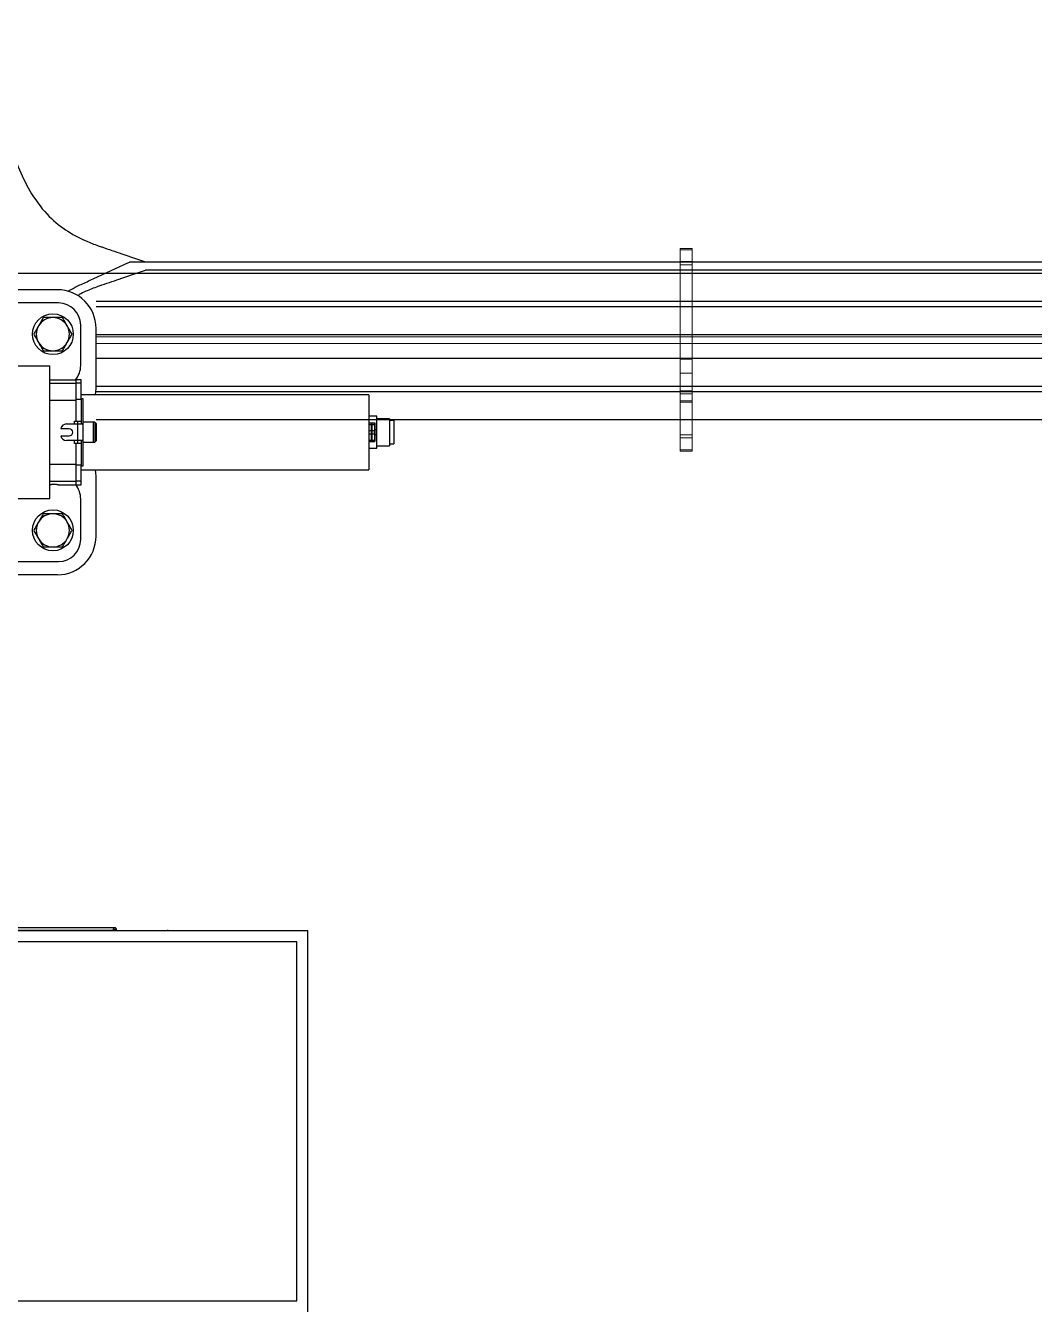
# Model space of a CAD drawing. Header units: inches. Extents: x -1851 to 6314, y -1304 to 4687.
# Drawn here: x -1801.3 to -1759.5, y 593.3 to 646.4 of the extents above; entities that cross this region are included whole.
import ezdxf

# ---------------------------------------------------------------- set-up
doc = ezdxf.new("R2010")
doc.units = ezdxf.units.IN
doc.header["$MEASUREMENT"] = 0
for name, color, linetype in [('DC FEEEDERS', 1, 'Continuous'), ('DC STRING CABLES', 30, 'Continuous'), ('E-ARRY-TABL', 9, 'Continuous'), ('WIRE MANAGEMENT', 4, 'Continuous')]:
    doc.layers.add(name, color=color, linetype=linetype)

msp = doc.modelspace()

# ---------------------------------------------------------------- linework, layer by layer
at = {"layer": 'DC FEEEDERS'}
for points in [[(-1802.81593, 636.10711), (-1568.90427, 636.10711)], [(-1798.37762, 634.94711), (-1573.39505, 634.94711)], [(-1798.37762, 634.72517), (-1573.39505, 634.72517)], [(-1798.37762, 633.56517), (-1573.39505, 633.56517)], [(-1798.37762, 632.58777), (-1573.39505, 632.58777)], [(-1798.37762, 631.42777), (-1573.39505, 631.42777)], [(-1798.37762, 631.20583), (-1573.39505, 631.20583)], [(-1798.37762, 630.04583), (-1573.39505, 630.04583)]]:
    msp.add_lwpolyline(points, dxfattribs=at)
at = {"layer": 'DC STRING CABLES', "flags": 128}
for points in [[(-1796.96579, 636.58143), (-1702.18541, 636.58143)], [(-1796.28964, 636.24897), (-1702.18541, 636.24897)]]:
    msp.add_lwpolyline(points, dxfattribs=at)
at = {"layer": 'DC STRING CABLES'}
for points, knots in [([(-1802.81593, 646.36494), (-1802.71511, 645.40175), (-1802.58016, 644.41813), (-1802.2785, 642.80082), (-1802.14506, 642.1825), (-1801.76092, 640.85915), (-1801.4941, 640.15909), (-1800.91878, 639.17687), (-1800.68117, 638.84749), (-1800.17642, 638.31202), (-1799.92127, 638.09523), (-1799.37673, 637.72799), (-1799.08784, 637.57453), (-1798.62487, 637.37156), (-1798.45729, 637.30614), (-1798.28728, 637.24635), (-1798.23676, 637.22858), (-1798.18602, 637.21131), (-1798.13528, 637.19404), (-1797.86096, 637.10066), (-1797.58664, 637.00727), (-1797.31231, 636.91389), (-1796.98677, 636.80307), (-1796.66122, 636.69225), (-1796.33567, 636.58143)], [5.15457521, 5.15457521, 5.15457521, 5.15457521, 7.98993795, 7.98993795, 9.67658056, 9.67658056, 11.68586125, 11.68586125, 12.79963808, 12.79963808, 13.7036105, 13.7036105, 14.60758292, 14.60758292, 15.10582563, 15.10582563, 15.10582563, 15.25390059, 15.25390059, 15.25390059, 16.0544781, 16.0544781, 16.0544781, 17.00455102, 17.00455102, 17.00455102, 17.00455102]), ([(-1799.50082, 635.38635), (-1799.38713, 635.45127), (-1799.2718, 635.51175), (-1799.15518, 635.56837), (-1799.08313, 635.60335), (-1799.0106, 635.63686), (-1798.93806, 635.67036), (-1798.77176, 635.74719), (-1798.60545, 635.82401), (-1798.43914, 635.90083), (-1798.19924, 636.01166), (-1797.95933, 636.12248), (-1797.71943, 636.2333), (-1797.47952, 636.34412), (-1797.23962, 636.45494), (-1796.99972, 636.56576), (-1796.98841, 636.57098), (-1796.9771, 636.57621), (-1796.96579, 636.58143)], [14.04246119, 14.04246119, 14.04246119, 14.04246119, 14.3830075, 14.3830075, 14.3830075, 14.59337778, 14.59337778, 14.59337778, 15.07571963, 15.07571963, 15.07571963, 15.77151121, 15.77151121, 15.77151121, 16.46730279, 16.46730279, 16.46730279, 16.50009763, 16.50009763, 16.50009763, 16.50009763]), ([(-1799.08497, 635.23209), (-1798.98768, 635.28111), (-1798.88906, 635.32734), (-1798.62487, 635.44316), (-1798.45729, 635.50858), (-1798.28728, 635.56837), (-1798.23676, 635.58614), (-1798.18602, 635.60341), (-1798.13528, 635.62069), (-1797.86096, 635.71407), (-1797.58664, 635.80745), (-1797.31231, 635.90083), (-1796.98677, 636.01166), (-1796.66122, 636.12248), (-1796.33567, 636.2333), (-1796.32033, 636.23852), (-1796.30498, 636.24374), (-1796.28964, 636.24897)], [14.30565661, 14.30565661, 14.30565661, 14.30565661, 14.60758292, 14.60758292, 15.10582563, 15.10582563, 15.10582563, 15.25390059, 15.25390059, 15.25390059, 16.0544781, 16.0544781, 16.0544781, 17.00455102, 17.00455102, 17.00455102, 17.04933094, 17.04933094, 17.04933094, 17.04933094])]:
    msp.add_open_spline(points, degree=3, knots=knots, dxfattribs=at)
at = {"layer": 'E-ARRY-TABL'}
for p, q in [((-1799.97982, 635.4237), (-1802.26867, 635.4237)), ((-1799.93084, 634.87437), (-1801.96548, 634.87437)), ((-1799.0153, 632.28048), (-1799.0153, 633.95883)), ((-1798.37762, 631.33518), (-1798.37762, 633.8215)), ((-1811.5582, 632.26508), (-1800.29705, 632.26508)), ((-1800.29705, 626.77184), (-1800.29705, 632.26508)), ((-1800.29705, 631.69407), (-1799.1984, 631.69407)), ((-1800.29705, 631.54965), (-1799.1984, 631.54965)), ((-1799.1984, 631.54965), (-1799.1984, 631.69407)), ((-1798.99241, 631.69246), (-1799.1984, 631.69246)), ((-1799.1984, 630.846), (-1799.1984, 631.54965)), ((-1798.99241, 631.54804), (-1799.1984, 631.54804)), ((-1798.99241, 631.54804), (-1798.99241, 631.69246)), ((-1798.99241, 630.91695), (-1798.99241, 631.54804)), ((-1798.99241, 630.88156), (-1799.1984, 630.88156)), ((-1787.07436, 631.07374), (-1798.99241, 631.07374)), ((-1798.99241, 630.91695), (-1798.91916, 630.91695)), ((-1798.99241, 630.90359), (-1798.99241, 630.91695)), ((-1798.91916, 630.90359), (-1798.99241, 630.90359)), ((-1798.99241, 630.90359), (-1798.99241, 629.87516)), ((-1798.91916, 630.91695), (-1798.91916, 630.90359)), ((-1798.91916, 630.90359), (-1798.91916, 629.87516)), ((-1787.07436, 631.07374), (-1787.07436, 627.96319)), ((-1800.29705, 630.846), (-1799.1984, 630.846)), ((-1799.1984, 629.9799), (-1799.1984, 630.846)), ((-1799.60807, 629.86179), (-1799.13889, 629.86179)), ((-1799.27073, 629.86179), (-1799.27073, 629.9799)), ((-1799.27073, 629.9799), (-1799.15171, 629.9799)), ((-1799.15171, 629.9799), (-1798.99241, 629.9799)), ((-1799.15171, 629.9799), (-1799.15171, 629.86179)), ((-1799.13889, 629.17514), (-1799.13889, 629.86179)), ((-1799.13889, 629.86179), (-1798.91916, 629.86179)), ((-1798.99241, 629.87516), (-1798.91916, 629.87516)), ((-1798.99241, 629.86179), (-1798.99241, 629.87516)), ((-1798.49802, 629.93046), (-1798.91916, 629.93046)), ((-1798.91916, 629.87516), (-1798.91916, 629.86179)), ((-1798.91916, 629.86179), (-1798.91916, 629.17514)), ((-1798.42477, 629.93046), (-1798.49802, 629.93046)), ((-1798.4976, 629.93004), (-1798.49802, 629.93046)), ((-1798.49802, 629.93046), (-1798.49802, 629.10647)), ((-1798.36984, 629.87553), (-1798.42477, 629.93046)), ((-1798.42477, 629.93046), (-1798.42477, 629.10647)), ((-1798.36984, 629.87553), (-1798.36984, 629.1614)), ((-1786.75392, 630.18223), (-1787.07436, 630.18223)), ((-1787.07436, 629.90757), (-1786.9645, 629.90757)), ((-1787.07436, 629.8389), (-1786.9645, 629.8389)), ((-1786.9645, 629.8389), (-1786.9645, 629.90757)), ((-1786.95305, 629.8991), (-1786.9645, 629.8991)), ((-1786.9645, 629.58713), (-1786.9645, 629.8389)), ((-1786.95305, 629.90757), (-1786.83471, 629.90757)), ((-1786.95305, 629.90757), (-1786.95305, 629.8389)), ((-1786.95305, 629.8389), (-1786.83471, 629.8389)), ((-1786.95305, 629.8389), (-1786.95305, 629.58713)), ((-1786.83471, 629.58713), (-1786.83471, 629.8389)), ((-1786.8203, 629.87621), (-1786.82814, 629.90757)), ((-1786.8203, 629.51846), (-1786.8203, 629.87621)), ((-1786.75392, 629.61962), (-1786.75392, 630.18223)), ((-1786.22749, 630.07923), (-1786.75392, 630.07923)), ((-1786.22749, 630.07923), (-1786.22749, 629.51846)), ((-1786.04438, 629.99912), (-1786.22749, 629.99912)), ((-1786.04438, 629.99912), (-1786.04438, 629.51846)), ((-1799.49138, 629.66495), (-1799.8347, 629.66495)), ((-1799.8347, 629.37198), (-1799.49138, 629.37198)), ((-1787.07436, 629.58713), (-1786.9645, 629.58713)), ((-1787.07436, 629.4498), (-1786.9645, 629.4498)), ((-1786.9645, 629.4498), (-1786.9645, 629.58713)), ((-1786.9645, 629.19803), (-1786.9645, 629.4498)), ((-1786.95305, 629.58713), (-1786.95305, 629.4498)), ((-1786.95305, 629.58713), (-1786.83471, 629.58713)), ((-1786.95305, 629.4498), (-1786.83471, 629.4498)), ((-1786.95305, 629.4498), (-1786.95305, 629.19803)), ((-1786.83471, 629.19803), (-1786.83471, 629.4498)), ((-1786.75392, 629.61962), (-1786.8203, 629.61962)), ((-1786.8203, 629.16072), (-1786.8203, 629.51846)), ((-1786.75392, 629.41731), (-1786.8203, 629.41731)), ((-1786.75392, 629.41731), (-1786.75392, 629.61962)), ((-1786.75392, 628.8547), (-1786.75392, 629.41731)), ((-1786.22749, 629.51846), (-1786.22749, 628.9577)), ((-1786.04438, 629.51846), (-1786.04438, 629.03781)), ((-1799.13889, 629.17514), (-1799.60807, 629.17514)), ((-1799.27073, 629.05703), (-1799.27073, 629.17514)), ((-1799.15171, 629.05703), (-1799.27073, 629.05703)), ((-1799.1984, 628.19093), (-1799.1984, 629.05703)), ((-1799.15171, 629.17514), (-1799.15171, 629.05703)), ((-1798.99241, 629.05703), (-1799.15171, 629.05703)), ((-1798.91916, 629.17514), (-1799.13889, 629.17514)), ((-1798.99241, 629.16177), (-1798.99241, 629.17514)), ((-1798.91916, 629.16177), (-1798.99241, 629.16177)), ((-1798.99241, 629.16177), (-1798.99241, 628.13334)), ((-1798.91916, 629.17514), (-1798.91916, 629.16177)), ((-1798.91916, 629.16177), (-1798.91916, 628.13334)), ((-1798.91916, 629.10647), (-1798.49802, 629.10647)), ((-1798.49802, 629.10647), (-1798.4976, 629.10689)), ((-1798.49802, 629.10647), (-1798.42477, 629.10647)), ((-1798.42477, 629.10647), (-1798.36984, 629.1614)), ((-1787.07436, 629.19803), (-1786.9645, 629.19803)), ((-1787.07436, 629.12936), (-1786.9645, 629.12936)), ((-1787.07436, 628.8547), (-1786.75392, 628.8547)), ((-1786.9645, 629.12936), (-1786.9645, 629.19803)), ((-1786.9645, 629.13783), (-1786.95305, 629.13783)), ((-1786.95305, 629.19803), (-1786.83471, 629.19803)), ((-1786.95305, 629.19803), (-1786.95305, 629.12936)), ((-1786.95305, 629.12936), (-1786.83471, 629.12936)), ((-1786.82814, 629.12936), (-1786.8203, 629.16072)), ((-1786.75392, 628.9577), (-1786.22749, 628.9577)), ((-1786.22749, 629.03781), (-1786.04438, 629.03781)), ((-1800.29705, 628.19093), (-1799.1984, 628.19093)), ((-1799.1984, 627.48728), (-1799.1984, 628.19093)), ((-1798.99241, 628.15537), (-1799.1984, 628.15537)), ((-1798.99241, 628.13334), (-1798.91916, 628.13334)), ((-1798.99241, 628.11998), (-1798.99241, 628.13334)), ((-1798.91916, 628.11998), (-1798.99241, 628.11998)), ((-1798.99241, 627.48889), (-1798.99241, 628.11998)), ((-1798.99241, 627.96319), (-1787.07436, 627.96319)), ((-1798.91916, 628.13334), (-1798.91916, 628.11998)), ((-1798.37762, 625.21543), (-1798.37762, 627.70175)), ((-1800.29705, 627.48728), (-1799.1984, 627.48728)), ((-1799.93084, 627.34286), (-1799.1984, 627.34286)), ((-1798.99241, 627.48889), (-1799.1984, 627.48889)), ((-1799.1984, 627.34286), (-1799.1984, 627.48728)), ((-1799.1984, 627.34447), (-1798.99241, 627.34447)), ((-1798.99241, 627.34447), (-1798.99241, 627.48889)), ((-1811.5582, 626.77184), (-1800.29705, 626.77184)), ((-1799.0153, 625.07809), (-1799.0153, 626.75645)), ((-1801.96548, 624.16255), (-1799.93084, 624.16255)), ((-1799.97982, 623.61323), (-1802.26867, 623.61323)), ((-1789.60926, 608.87026), (-1822.11093, 608.87026)), ((-1797.67982, 608.87609), (-1802.51604, 608.87609)), ((-1797.60331, 608.99511), (-1802.43953, 608.99511)), ((-1797.67982, 608.87609), (-1797.629, 608.87609)), ((-1797.67982, 608.87026), (-1797.67982, 608.87609)), ((-1797.629, 608.87609), (-1795.43439, 608.87609)), ((-1797.629, 608.87026), (-1797.629, 608.87609)), ((-1789.60926, 593.07719), (-1789.60926, 608.87026)), ((-1790.06703, 608.41249), (-1821.65316, 608.41249)), ((-1790.06703, 593.53496), (-1790.06703, 608.41249)), ((-1821.65316, 593.53496), (-1790.06703, 593.53496))]:
    msp.add_line(p, q, dxfattribs=at)
for points in [[(-1798.40789, 631.07374), (-1798.38591, 631.19766), (-1798.37762, 631.33518)], [(-1798.37762, 627.70175), (-1798.38591, 627.83927), (-1798.40789, 627.96319)], [(-1797.52681, 608.87609), (-1797.53263, 608.92163), (-1797.54922, 608.96025), (-1797.57404, 608.98605), (-1797.60331, 608.99511), (-1797.63259, 608.98605), (-1797.65741, 608.96025), (-1797.67399, 608.92163), (-1797.67982, 608.87609), (-1797.67982, 608.87609)], [(-1797.57389, 608.87609), (-1797.574, 608.88008), (-1797.57783, 608.89898), (-1797.58644, 608.91359), (-1797.5982, 608.92117), (-1797.61093, 608.9203), (-1797.62223, 608.91115), (-1797.62998, 608.89543), (-1797.63274, 608.87609), (-1797.63274, 608.87609)], [(-1795.38306, 608.87026), (-1795.38973, 608.87169), (-1795.43439, 608.87609)]]:
    msp.add_lwpolyline(points, dxfattribs=at)
for centre in [(-1800.16636, 633.58117), (-1800.16636, 625.45576)]:
    msp.add_circle(centre, 0.84687, dxfattribs=at)
for centre, radius, start, end in [((-1799.97982, 633.8215), 1.6022, 0, 90), ((-1799.93084, 633.95883), 0.91554, 0, 90), ((-1800.16636, 633.58117), 0.68666, 90, 150), ((-1800.16636, 633.58117), 0.68666, 30, 90), ((-1800.16636, 633.58117), 0.68666, 150, 210), ((-1800.16636, 633.58117), 0.68666, 330, 30), ((-1800.16636, 633.58117), 0.68666, 210, 270), ((-1800.16636, 633.58117), 0.68666, 270, 330), ((-1799.93084, 632.28048), 0.91554, 320.170377, 0), ((-1799.60807, 629.63291), 0.22889, 90, 171.952154), ((-1799.60807, 629.40402), 0.22889, 188.047846, 270), ((-1799.49138, 629.51846), 0.14649, 270, 90), ((-1799.93084, 626.75645), 0.91554, 0, 39.829623), ((-1800.16636, 625.45576), 0.68666, 90, 150), ((-1800.16636, 625.45576), 0.68666, 30, 90), ((-1800.16636, 625.45576), 0.68666, 150, 210), ((-1800.16636, 625.45576), 0.68666, 330, 30), ((-1800.16636, 625.45576), 0.68666, 210, 270), ((-1800.16636, 625.45576), 0.68666, 270, 330), ((-1799.97982, 625.21543), 1.6022, 270, 0), ((-1799.93084, 625.07809), 0.91554, 270, 0)]:
    msp.add_arc(centre, radius, start, end, dxfattribs=at)
for points, knots in [([(-1800.5628, 634.26783), (-1800.59499, 634.21207), (-1800.65996, 634.09953), (-1800.72713, 633.9832), (-1800.76102, 633.9245)], [0, 0, 0, 0, 0.49545796, 1, 1, 1, 1]), ([(-1800.16636, 634.26783), (-1800.19846, 634.26783), (-1800.28129, 634.26783), (-1800.41454, 634.26783), (-1800.5132, 634.26783), (-1800.5628, 634.26783)], [0, 0, 0, 0, 0.23935703, 0.61757863, 1, 1, 1, 1]), ([(-1799.76992, 634.26783), (-1799.79844, 634.26783), (-1799.87704, 634.26783), (-1800.00915, 634.26783), (-1800.11373, 634.26783), (-1800.16636, 634.26783)], [0, 0, 0, 0, 0.22054197, 0.60774305, 1, 1, 1, 1]), ([(-1799.5717, 633.9245), (-1799.5764, 633.93264), (-1799.61198, 633.99427), (-1799.67906, 634.11047), (-1799.73945, 634.21506), (-1799.76992, 634.26783)], [0, 0, 0, 0, 0.07010368, 0.53079148, 1, 1, 1, 1]), ([(-1800.76102, 633.9245), (-1800.76572, 633.91636), (-1800.8013, 633.85473), (-1800.86839, 633.73854), (-1800.92877, 633.63395), (-1800.95924, 633.58117)], [0, 0, 0, 0, 0.07010368, 0.53079148, 1, 1, 1, 1]), ([(-1800.95924, 633.58117), (-1800.92705, 633.52542), (-1800.86207, 633.41288), (-1800.79491, 633.29654), (-1800.76102, 633.23785)], [0, 0, 0, 0, 0.49545796, 1, 1, 1, 1]), ([(-1799.37348, 633.58117), (-1799.40567, 633.63693), (-1799.47064, 633.74947), (-1799.53781, 633.86581), (-1799.5717, 633.9245)], [0, 0, 0, 0, 0.49545796, 1, 1, 1, 1]), ([(-1799.5717, 633.23785), (-1799.567, 633.24599), (-1799.53142, 633.30761), (-1799.46433, 633.42381), (-1799.40395, 633.5284), (-1799.37348, 633.58117)], [0, 0, 0, 0, 0.07010368, 0.53079148, 1, 1, 1, 1]), ([(-1800.76102, 633.23785), (-1800.75632, 633.22971), (-1800.72074, 633.16808), (-1800.65365, 633.05188), (-1800.59327, 632.94729), (-1800.5628, 632.89452)], [0, 0, 0, 0, 0.07010368, 0.53079148, 1, 1, 1, 1]), ([(-1799.76992, 632.89452), (-1799.73773, 632.95028), (-1799.67275, 633.06281), (-1799.60559, 633.17915), (-1799.5717, 633.23785)], [0, 0, 0, 0, 0.49545796, 1, 1, 1, 1]), ([(-1800.5628, 632.89452), (-1800.5137, 632.89452), (-1800.41505, 632.89452), (-1800.28181, 632.89452), (-1800.19846, 632.89452), (-1800.16636, 632.89452)], [0, 0, 0, 0, 0.37855597, 0.76064256, 1, 1, 1, 1]), ([(-1800.16636, 632.89452), (-1800.11445, 632.89452), (-1800.00988, 632.89452), (-1799.87774, 632.89452), (-1799.79844, 632.89452), (-1799.76992, 632.89452)], [0, 0, 0, 0, 0.38687002, 0.77945855, 1, 1, 1, 1]), ([(-1786.83471, 629.8389), (-1786.8358, 629.85136), (-1786.838, 629.87628), (-1786.83804, 629.89997), (-1786.83637, 629.90727), (-1786.83489, 629.90754), (-1786.83471, 629.90757)], [0, 0, 0, 0, 0.31804449, 0.63621367, 0.95343925, 1, 1, 1, 1]), ([(-1786.83471, 629.4498), (-1786.8358, 629.46373), (-1786.838, 629.4916), (-1786.83804, 629.53841), (-1786.83637, 629.57006), (-1786.83489, 629.58519), (-1786.83471, 629.58713)], [0, 0, 0, 0, 0.31804448, 0.63621367, 0.95343925, 1, 1, 1, 1]), ([(-1786.83471, 629.12936), (-1786.8358, 629.13083), (-1786.838, 629.13378), (-1786.83804, 629.15691), (-1786.83637, 629.18126), (-1786.83489, 629.19612), (-1786.83471, 629.19803)], [0, 0, 0, 0, 0.31805425, 0.63622342, 0.95344903, 1, 1, 1, 1]), ([(-1799.93084, 627.34286), (-1799.93285, 627.34304), (-1799.93689, 627.3434), (-1799.96833, 627.34585), (-1800.01469, 627.34857), (-1800.07268, 627.35053), (-1800.13518, 627.35083), (-1800.19521, 627.34935), (-1800.24617, 627.34674), (-1800.28215, 627.34414), (-1800.29592, 627.34296), (-1800.29683, 627.34288), (-1800.29705, 627.34286)], [0, 0, 0, 0, 0.10711423, 0.21421929, 0.32156243, 0.42906278, 0.53630181, 0.64326721, 0.75037268, 0.85781333, 0.96526378, 1, 1, 1, 1]), ([(-1800.5628, 626.14241), (-1800.59499, 626.08665), (-1800.65996, 625.97411), (-1800.72713, 625.85778), (-1800.76102, 625.79908)], [0, 0, 0, 0, 0.49545796, 1, 1, 1, 1]), ([(-1800.16636, 626.14241), (-1800.19846, 626.14241), (-1800.28129, 626.14241), (-1800.41454, 626.14241), (-1800.5132, 626.14241), (-1800.5628, 626.14241)], [0, 0, 0, 0, 0.23935703, 0.61757863, 1, 1, 1, 1]), ([(-1799.76992, 626.14241), (-1799.79844, 626.14241), (-1799.87704, 626.14241), (-1800.00915, 626.14241), (-1800.11373, 626.14241), (-1800.16636, 626.14241)], [0, 0, 0, 0, 0.22054197, 0.60774305, 1, 1, 1, 1]), ([(-1799.5717, 625.79908), (-1799.5764, 625.80722), (-1799.61198, 625.86885), (-1799.67906, 625.98505), (-1799.73945, 626.08964), (-1799.76992, 626.14241)], [0, 0, 0, 0, 0.07010368, 0.53079148, 1, 1, 1, 1]), ([(-1800.76102, 625.79908), (-1800.76572, 625.79094), (-1800.8013, 625.72931), (-1800.86839, 625.61312), (-1800.92877, 625.50853), (-1800.95924, 625.45576)], [0, 0, 0, 0, 0.07010368, 0.53079148, 1, 1, 1, 1]), ([(-1799.37348, 625.45576), (-1799.40567, 625.51151), (-1799.47064, 625.62405), (-1799.53781, 625.74039), (-1799.5717, 625.79908)], [0, 0, 0, 0, 0.49545796, 1, 1, 1, 1]), ([(-1800.95924, 625.45576), (-1800.92705, 625.4), (-1800.86207, 625.28746), (-1800.79491, 625.17112), (-1800.76102, 625.11243)], [0, 0, 0, 0, 0.49545796, 1, 1, 1, 1]), ([(-1800.76102, 625.11243), (-1800.75632, 625.10429), (-1800.72074, 625.04266), (-1800.65365, 624.92646), (-1800.59327, 624.82187), (-1800.5628, 624.7691)], [0, 0, 0, 0, 0.07010368, 0.53079148, 1, 1, 1, 1]), ([(-1799.76992, 624.7691), (-1799.73773, 624.82486), (-1799.67275, 624.9374), (-1799.60559, 625.05373), (-1799.5717, 625.11243)], [0, 0, 0, 0, 0.49545796, 1, 1, 1, 1]), ([(-1799.5717, 625.11243), (-1799.567, 625.12057), (-1799.53142, 625.1822), (-1799.46433, 625.29839), (-1799.40395, 625.40298), (-1799.37348, 625.45576)], [0, 0, 0, 0, 0.07010368, 0.53079148, 1, 1, 1, 1]), ([(-1800.5628, 624.7691), (-1800.5137, 624.7691), (-1800.41505, 624.7691), (-1800.28181, 624.7691), (-1800.19846, 624.7691), (-1800.16636, 624.7691)], [0, 0, 0, 0, 0.37855597, 0.76064256, 1, 1, 1, 1]), ([(-1800.16636, 624.7691), (-1800.11445, 624.7691), (-1800.00988, 624.7691), (-1799.87774, 624.7691), (-1799.79844, 624.7691), (-1799.76992, 624.7691)], [0, 0, 0, 0, 0.38687002, 0.77945855, 1, 1, 1, 1])]:
    msp.add_open_spline(points, degree=3, knots=knots, dxfattribs=at)
at = {"layer": 'WIRE MANAGEMENT', "color": 4, "linetype": 'Continuous', "lineweight": 18, "elevation": 0.11854, "flags": 128}
msp.add_lwpolyline([(-1773.68541, 637.13195), (-1774.18541, 637.13195), (-1774.18541, 628.73195), (-1773.68541, 628.73195)], close=True, dxfattribs=at)
for points in [[(-1773.68541, 637.13195), (-1774.18541, 637.13195)], [(-1773.68541, 637.07086), (-1774.18541, 637.07086)], [(-1773.68541, 636.58736), (-1774.18541, 636.58736)], [(-1773.68541, 636.45929), (-1774.18541, 636.45929)], [(-1798.37762, 633.47839), (-1573.39505, 633.47839)], [(-1798.37762, 633.20032), (-1573.39505, 633.20032)], [(-1773.68541, 632.54914), (-1774.18541, 632.54914)], [(-1773.68541, 631.96688), (-1774.18541, 631.96688)], [(-1773.68541, 631.24068), (-1774.18541, 631.24068)], [(-1773.68541, 631.1051), (-1774.18541, 631.1051)], [(-1773.68541, 630.82002), (-1774.18541, 630.82002)], [(-1773.68541, 630.75879), (-1774.18541, 630.75879)], [(-1773.68541, 629.41767), (-1774.18541, 629.41767)], [(-1773.68541, 629.28209), (-1774.18541, 629.28209)], [(-1773.68541, 628.79303), (-1774.18541, 628.79303)], [(-1773.68541, 628.73195), (-1774.18541, 628.73195)]]:
    msp.add_lwpolyline(points, dxfattribs=at)

doc.saveas('drawing.dxf')
